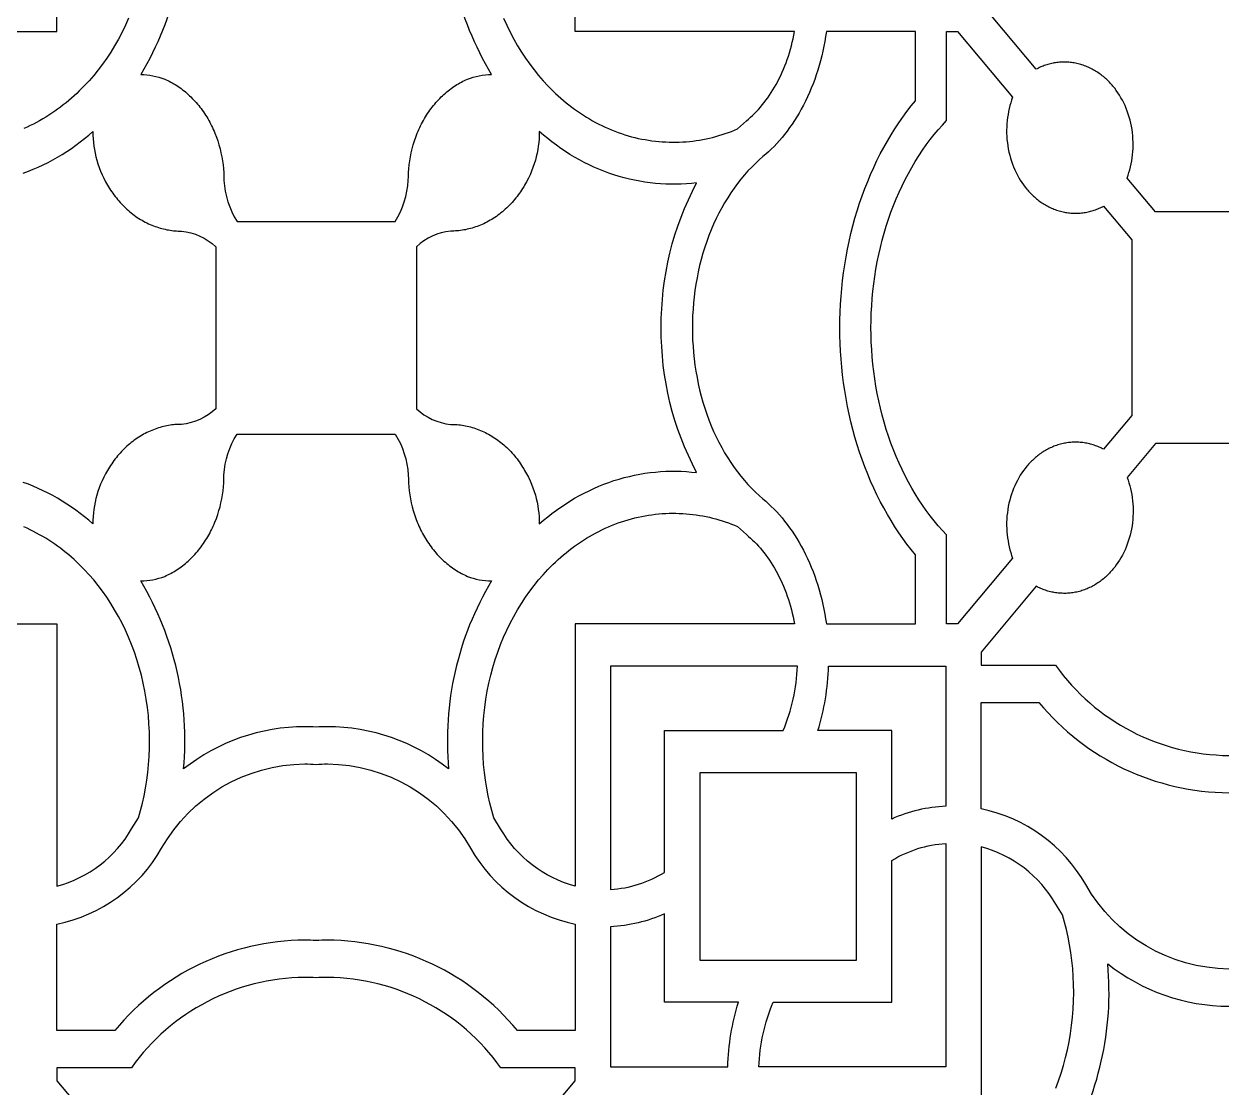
# Model space of a CAD drawing. Extents: x 59271 to 61367, y 41180 to 44085.
# Drawn here: x 60872.5 to 61073.9, y 42356.8 to 42534.6 of the extents above; entities that cross this region are included whole.
import ezdxf

# ---------------------------------------------------------------- set-up
doc = ezdxf.new("R2010")
doc.units = 0
doc.layers.get('0').update_dxf_attribs({"linetype": 'CONTINUOUS'})

msp = doc.modelspace()

# ---------------------------------------------------------------- linework, layer by layer
for points in [[(60841.3, 42533.4), (60877.97, 42533.4), (60877.97, 42577.22, -0.200602)], [(60952.66, 42535.63), (60953.2, 42534.44), (60953.77, 42533.27), (60954.36, 42532.13), (60954.99, 42531.03), (60955.65, 42529.96), (60956.33, 42528.93), (60957.03, 42527.94), (60957.75, 42526.98), (60958.5, 42526.06), (60959.27, 42525.17), (60960.07, 42524.3), (60960.9, 42523.46), (60961.33, 42523.05), (60961.77, 42522.65), (60962.21, 42522.26), (60962.66, 42521.87), (60963.12, 42521.49), (60963.58, 42521.12), (60964.05, 42520.76), (60964.53, 42520.4), (60965.02, 42520.06), (60965.51, 42519.73), (60966, 42519.4), (60966.51, 42519.09), (60967.02, 42518.78), (60967.53, 42518.49), (60968.05, 42518.2), (60968.58, 42517.93), (60969.11, 42517.67), (60969.64, 42517.42), (60970.18, 42517.18), (60970.72, 42516.95), (60971.27, 42516.73), (60971.82, 42516.53), (60972.37, 42516.33), (60972.93, 42516.15), (60973.49, 42515.98), (60974.05, 42515.82), (60974.62, 42515.68), (60975.18, 42515.54), (60975.75, 42515.42), (60976.32, 42515.32), (60976.89, 42515.22), (60977.47, 42515.14), (60978.04, 42515.07), (60978.61, 42515.01), (60979.19, 42514.96), (60979.76, 42514.93), (60980.33, 42514.9), (60980.9, 42514.9), (60981.47, 42514.9), (60982.04, 42514.91), (60982.61, 42514.94), (60983.17, 42514.98), (60983.74, 42515.03), (60984.3, 42515.09), (60984.86, 42515.17), (60985.41, 42515.25), (60985.97, 42515.35), (60986.51, 42515.46), (60987.06, 42515.58), (60987.6, 42515.71), (60988.14, 42515.85), (60988.67, 42516), (60989.2, 42516.16), (60989.73, 42516.33), (60990.25, 42516.52), (60990.76, 42516.71), (60991.27, 42516.91), (60991.78, 42517.12), (60993.3, 42518.47), (60993.63, 42518.76), (60993.97, 42519.06), (60994.3, 42519.37), (60994.63, 42519.7), (60994.95, 42520.03), (60995.27, 42520.38), (60995.59, 42520.75), (60995.91, 42521.12), (60996.22, 42521.51), (60996.52, 42521.91), (60996.82, 42522.33), (60997.12, 42522.75), (60997.41, 42523.19), (60997.69, 42523.64), (60997.97, 42524.1), (60998.24, 42524.57), (60998.5, 42525.06), (60998.75, 42525.55), (60999, 42526.06), (60999.23, 42526.58), (60999.46, 42527.1), (60999.68, 42527.64), (60999.89, 42528.18), (61000.09, 42528.73), (61000.28, 42529.3), (61000.46, 42529.86), (61000.63, 42530.44), (61000.79, 42531.02), (61000.93, 42531.61), (61001.07, 42532.2), (61001.2, 42532.8), (61001.31, 42533.4), (60964.64, 42533.4), (60964.64, 42577.22, 0.200602)], [(60899.14, 42557.66, -0.159593), (60891.98, 42526.22, -0.091636), (60895.99, 42525.44), (60896.25, 42525.33), (60896.5, 42525.21), (60896.75, 42525.08), (60897, 42524.95), (60897.26, 42524.81), (60897.51, 42524.67), (60897.76, 42524.52), (60898, 42524.36), (60898.25, 42524.2), (60898.5, 42524.03), (60898.74, 42523.85), (60898.98, 42523.67), (60899.22, 42523.48), (60899.46, 42523.29), (60899.69, 42523.09), (60899.93, 42522.89), (60900.16, 42522.67), (60900.38, 42522.46), (60900.61, 42522.23), (60900.83, 42522), (60901.05, 42521.77), (60901.26, 42521.53), (60901.47, 42521.28), (60901.68, 42521.03), (60901.88, 42520.77), (60902.08, 42520.51), (60902.28, 42520.25), (60902.47, 42519.97), (60902.65, 42519.7), (60902.83, 42519.42), (60903.01, 42519.13), (60903.18, 42518.84), (60903.35, 42518.55), (60903.51, 42518.25), (60903.67, 42517.95), (60903.83, 42517.65), (60903.97, 42517.34), (60904.12, 42517.03), (60904.25, 42516.72), (60904.38, 42516.4), (60904.63, 42515.76), (60904.86, 42515.11), (60905.06, 42514.46), (60905.24, 42513.8), (60905.4, 42513.13), (60905.53, 42512.47), (60905.65, 42511.8), (60905.74, 42511.13), (60905.81, 42510.47), (60905.86, 42509.81), (60905.88, 42509.15), (60905.89, 42508.5, 0.12671), (60908.08, 42501.66), (60934.53, 42501.66, 0.12671), (60936.72, 42508.5), (60936.73, 42509.15), (60936.76, 42509.81), (60936.81, 42510.47), (60936.88, 42511.13), (60936.97, 42511.8), (60937.08, 42512.47), (60937.22, 42513.13), (60937.38, 42513.8), (60937.56, 42514.46), (60937.76, 42515.11), (60937.98, 42515.76), (60938.23, 42516.4), (60938.36, 42516.72), (60938.5, 42517.03), (60938.64, 42517.34), (60938.79, 42517.65), (60938.94, 42517.95), (60939.1, 42518.25), (60939.26, 42518.55), (60939.43, 42518.84), (60939.6, 42519.13), (60939.78, 42519.42), (60939.96, 42519.7), (60940.15, 42519.97), (60940.34, 42520.25), (60940.53, 42520.51), (60940.73, 42520.77), (60940.94, 42521.03), (60941.14, 42521.28), (60941.35, 42521.53), (60941.57, 42521.77), (60941.79, 42522), (60942.01, 42522.23), (60942.23, 42522.46), (60942.46, 42522.67), (60942.69, 42522.89), (60942.92, 42523.09), (60943.16, 42523.29), (60943.39, 42523.48), (60943.63, 42523.67), (60943.87, 42523.85), (60944.12, 42524.03), (60944.36, 42524.2), (60944.61, 42524.36), (60944.86, 42524.52), (60945.11, 42524.67), (60945.36, 42524.81), (60945.61, 42524.95), (60945.86, 42525.08), (60946.11, 42525.21), (60946.37, 42525.33), (60946.62, 42525.44, -0.091636), (60950.64, 42526.22, -0.159593), (60943.47, 42557.66, -0.16816)], [(60872.35, 42509.74), (60873.19, 42510.05), (60874.02, 42510.38), (60874.85, 42510.74), (60875.67, 42511.12), (60876.48, 42511.53), (60877.28, 42511.95), (60878.08, 42512.4), (60878.86, 42512.86), (60879.63, 42513.35), (60880.38, 42513.86), (60881.13, 42514.38), (60881.86, 42514.93), (60882.58, 42515.49), (60883.29, 42516.07), (60883.98, 42516.67, 0.065359), (60884.63, 42511.87), (60884.83, 42511.26), (60885.04, 42510.66), (60885.28, 42510.06), (60885.54, 42509.46), (60885.81, 42508.87), (60886.11, 42508.29), (60886.27, 42508.01), (60886.43, 42507.72), (60886.6, 42507.44), (60886.77, 42507.16), (60886.95, 42506.89), (60887.13, 42506.62), (60887.32, 42506.35), (60887.51, 42506.09), (60887.71, 42505.83), (60887.91, 42505.57), (60888.11, 42505.32), (60888.32, 42505.07), (60888.54, 42504.83), (60888.76, 42504.59), (60888.98, 42504.36), (60889.21, 42504.13), (60889.44, 42503.91), (60889.67, 42503.69), (60889.91, 42503.48), (60890.15, 42503.27), (60890.4, 42503.07), (60890.65, 42502.88), (60890.9, 42502.69), (60891.15, 42502.5), (60891.41, 42502.33), (60891.67, 42502.16), (60891.93, 42501.99), (60892.2, 42501.84), (60892.46, 42501.69), (60892.73, 42501.54), (60893, 42501.4), (60893.28, 42501.27), (60893.55, 42501.15), (60893.82, 42501.03), (60894.1, 42500.92), (60894.38, 42500.82), (60894.65, 42500.72), (60894.93, 42500.63), (60895.21, 42500.54), (60895.49, 42500.46), (60895.77, 42500.39), (60896.05, 42500.33), (60896.33, 42500.27), (60896.61, 42500.22), (60896.88, 42500.17), (60897.16, 42500.14), (60897.44, 42500.1), (60897.71, 42500.08), (60897.99, 42500.06), (60898.26, 42500.04), (60898.54, 42500.04), (60898.81, 42500.03, -0.165069), (60904.53, 42497.42), (60904.53, 42470.34, -0.165069), (60898.81, 42467.72), (60898.54, 42467.72), (60898.26, 42467.71), (60897.99, 42467.7), (60897.71, 42467.68), (60897.44, 42467.65), (60897.16, 42467.62), (60896.88, 42467.58), (60896.61, 42467.53), (60896.33, 42467.48), (60896.05, 42467.42), (60895.77, 42467.36), (60895.49, 42467.29), (60895.21, 42467.21), (60894.93, 42467.13), (60894.65, 42467.04), (60894.38, 42466.94), (60894.1, 42466.83), (60893.82, 42466.72), (60893.55, 42466.61), (60893.28, 42466.48), (60893, 42466.35), (60892.73, 42466.21), (60892.46, 42466.07), (60892.2, 42465.92), (60891.93, 42465.76), (60891.67, 42465.6), (60891.41, 42465.43), (60891.15, 42465.25), (60890.9, 42465.07), (60890.65, 42464.88), (60890.4, 42464.68), (60890.15, 42464.48), (60889.91, 42464.28), (60889.67, 42464.07), (60889.44, 42463.85), (60889.21, 42463.63), (60888.98, 42463.4), (60888.76, 42463.16), (60888.54, 42462.93), (60888.32, 42462.68), (60888.11, 42462.44), (60887.91, 42462.18), (60887.71, 42461.93), (60887.51, 42461.67), (60887.32, 42461.4), (60887.13, 42461.14), (60886.95, 42460.86), (60886.77, 42460.59), (60886.6, 42460.31), (60886.43, 42460.03), (60886.27, 42459.75), (60886.11, 42459.46), (60885.81, 42458.88), (60885.54, 42458.29), (60885.28, 42457.7), (60885.04, 42457.1), (60884.83, 42456.49), (60884.63, 42455.89, 0.065359), (60883.98, 42451.09), (60883.29, 42451.68), (60882.58, 42452.26), (60881.86, 42452.83), (60881.13, 42453.37), (60880.38, 42453.9), (60879.63, 42454.4), (60878.86, 42454.89), (60878.08, 42455.36), (60877.28, 42455.8), (60876.48, 42456.23), (60875.67, 42456.63), (60874.85, 42457.01), (60874.02, 42457.37), (60873.19, 42457.71), (60872.35, 42458.02)], [(61073.94, 42464.5), (61061.65, 42464.5), (61056.92, 42458.85), (61057.09, 42458.4), (61057.23, 42457.94), (61057.37, 42457.46), (61057.49, 42456.98), (61057.6, 42456.48), (61057.69, 42455.98), (61057.77, 42455.47), (61057.84, 42454.96), (61057.88, 42454.44), (61057.91, 42453.91), (61057.93, 42453.38), (61057.92, 42452.85), (61057.9, 42452.32), (61057.86, 42451.79), (61057.81, 42451.26), (61057.74, 42450.73), (61057.65, 42450.21), (61057.54, 42449.69), (61057.42, 42449.17), (61057.28, 42448.67), (61057.12, 42448.17), (61056.95, 42447.68), (61056.77, 42447.2), (61056.57, 42446.74), (61056.35, 42446.28), (61056.13, 42445.84), (61055.89, 42445.41), (61055.64, 42445), (61055.38, 42444.6), (61055.11, 42444.22), (61054.84, 42443.85), (61054.55, 42443.49), (61054.41, 42443.32), (61054.26, 42443.15), (61054.1, 42442.99), (61053.95, 42442.82), (61053.79, 42442.66), (61053.63, 42442.5), (61053.46, 42442.34), (61053.29, 42442.19), (61053.12, 42442.04), (61052.95, 42441.89), (61052.77, 42441.75), (61052.59, 42441.61), (61052.4, 42441.47), (61052.22, 42441.34), (61052.03, 42441.21), (61051.84, 42441.09), (61051.64, 42440.97), (61051.45, 42440.85), (61051.25, 42440.74), (61051.05, 42440.63), (61050.84, 42440.52), (61050.64, 42440.42), (61050.43, 42440.33), (61050.22, 42440.24), (61050.01, 42440.15), (61049.8, 42440.07), (61049.58, 42439.99), (61049.37, 42439.92), (61049.15, 42439.86), (61048.93, 42439.8), (61048.72, 42439.74), (61048.5, 42439.69), (61048.28, 42439.64), (61048.05, 42439.6), (61047.83, 42439.57), (61047.61, 42439.54), (61047.39, 42439.51), (61047.17, 42439.49), (61046.94, 42439.47), (61046.72, 42439.46), (61046.5, 42439.46), (61046.28, 42439.46), (61046.05, 42439.47), (61045.83, 42439.48), (61045.61, 42439.49), (61045.39, 42439.51), (61045.18, 42439.54), (61044.96, 42439.57), (61044.74, 42439.6), (61044.53, 42439.64), (61044.31, 42439.69), (61044.1, 42439.74), (61043.89, 42439.79), (61043.68, 42439.85), (61043.47, 42439.91), (61043.27, 42439.98), (61043.07, 42440.05), (61042.86, 42440.13), (61042.66, 42440.2), (61042.47, 42440.29), (61042.27, 42440.37), (61042.08, 42440.47), (61041.89, 42440.56), (61041.7, 42440.66), (61032.49, 42429.65), (61032.49, 42427.45), (61044.95, 42427.45, 0.240747), (61073.94, 42412.36)], [(60841.3, 42434.35), (60877.97, 42434.35), (60877.97, 42390.53, 0.200602), (60890.46, 42400.11), (60891.6, 42401.92), (60891.94, 42403.14), (60892.25, 42404.37), (60892.53, 42405.63), (60892.78, 42406.91), (60892.99, 42408.21), (60893.16, 42409.53), (60893.29, 42410.86), (60893.39, 42412.21), (60893.44, 42413.56), (60893.46, 42414.92), (60893.43, 42416.29), (60893.36, 42417.66), (60893.26, 42419.03), (60893.11, 42420.39), (60892.91, 42421.75), (60892.68, 42423.11), (60892.41, 42424.45), (60892.09, 42425.78), (60891.74, 42427.09), (60891.35, 42428.38), (60890.92, 42429.65), (60890.45, 42430.9), (60889.95, 42432.12), (60889.41, 42433.32), (60888.85, 42434.48), (60888.25, 42435.62), (60887.62, 42436.72), (60886.97, 42437.79), (60886.29, 42438.82), (60885.59, 42439.82), (60884.86, 42440.78), (60884.12, 42441.7), (60883.35, 42442.59), (60882.55, 42443.45), (60881.71, 42444.29), (60881.28, 42444.7), (60880.85, 42445.1), (60880.4, 42445.5), (60879.95, 42445.89), (60879.5, 42446.26), (60879.03, 42446.64), (60878.56, 42447), (60878.08, 42447.35), (60877.6, 42447.69), (60877.11, 42448.03), (60876.61, 42448.35), (60876.11, 42448.67), (60875.6, 42448.97), (60875.08, 42449.27), (60874.56, 42449.55), (60874.04, 42449.82), (60873.51, 42450.09), (60872.97, 42450.34), (60872.44, 42450.58)], [(61073.94, 42376.66, -0.26745), (61050, 42390.78, 0.215544), (61032.49, 42403.44), (61032.49, 42421.23), (61042.18, 42421.23, 0.222359), (61073.94, 42406.14), (61073.94, 42406.14)], [(61044.98, 42356.71), (61045.44, 42357.96), (61045.87, 42359.23), (61046.26, 42360.53), (61046.62, 42361.84), (61046.93, 42363.17), (61047.21, 42364.51), (61047.44, 42365.86), (61047.63, 42367.22), (61047.78, 42368.59), (61047.89, 42369.96), (61047.96, 42371.32), (61047.98, 42372.69), (61047.97, 42374.05), (61047.91, 42375.41), (61047.82, 42376.75), (61047.68, 42378.08), (61047.51, 42379.4), (61047.3, 42380.7), (61047.06, 42381.98), (61046.78, 42383.24), (61046.47, 42384.48), (61046.12, 42385.69), (61044.99, 42387.51, 0.200602), (61032.49, 42397.08), (61032.49, 42353.26)], [(61046.5, 42346.08, 0.159593), (61053.67, 42377.52, 0.16816), (61073.94, 42370.44)], [(60955.44, 42346.96), (60964.64, 42357.96), (60964.64, 42360.16), (60952.19, 42360.16, 0.240747), (60923.2, 42375.25, 0.013206), (60921.31, 42375.19, 0.013206), (60919.41, 42375.25, 0.240747), (60890.43, 42360.16), (60877.97, 42360.16), (60877.97, 42357.96), (60887.18, 42346.96)]]:
    msp.add_lwpolyline(points, format="xyb")
for points in [[(61073.94, 42503.25), (61061.65, 42503.25), (61056.92, 42508.9), (61057.09, 42509.36), (61057.23, 42509.82), (61057.37, 42510.29), (61057.49, 42510.78), (61057.6, 42511.27), (61057.69, 42511.77), (61057.77, 42512.28), (61057.84, 42512.79), (61057.88, 42513.32), (61057.91, 42513.84), (61057.93, 42514.37), (61057.92, 42514.9), (61057.9, 42515.43), (61057.86, 42515.97), (61057.81, 42516.5), (61057.74, 42517.02), (61057.65, 42517.55), (61057.54, 42518.07), (61057.42, 42518.58), (61057.28, 42519.09), (61057.12, 42519.58), (61056.95, 42520.07), (61056.77, 42520.55), (61056.57, 42521.02), (61056.35, 42521.47), (61056.13, 42521.91), (61055.89, 42522.34), (61055.64, 42522.76), (61055.38, 42523.15), (61055.11, 42523.54), (61054.84, 42523.91), (61054.55, 42524.26), (61054.41, 42524.43), (61054.26, 42524.6), (61054.1, 42524.77), (61053.95, 42524.93), (61053.79, 42525.09), (61053.63, 42525.25), (61053.46, 42525.41), (61053.29, 42525.56), (61053.12, 42525.71), (61052.95, 42525.86), (61052.77, 42526), (61052.59, 42526.14), (61052.4, 42526.28), (61052.22, 42526.41), (61052.03, 42526.54), (61051.84, 42526.67), (61051.64, 42526.79), (61051.45, 42526.91), (61051.25, 42527.02), (61051.05, 42527.13), (61050.84, 42527.23), (61050.64, 42527.33), (61050.43, 42527.43), (61050.22, 42527.52), (61050.01, 42527.6), (61049.8, 42527.68), (61049.58, 42527.76), (61049.37, 42527.83), (61049.15, 42527.9), (61048.93, 42527.96), (61048.72, 42528.01), (61048.5, 42528.07), (61048.28, 42528.11), (61048.05, 42528.15), (61047.83, 42528.19), (61047.61, 42528.22), (61047.39, 42528.24), (61047.17, 42528.26), (61046.94, 42528.28), (61046.72, 42528.29), (61046.5, 42528.29), (61046.28, 42528.29), (61046.05, 42528.29), (61045.83, 42528.28), (61045.61, 42528.26), (61045.39, 42528.24), (61045.18, 42528.22), (61044.96, 42528.19), (61044.74, 42528.15), (61044.53, 42528.11), (61044.31, 42528.07), (61044.1, 42528.02), (61043.89, 42527.96), (61043.68, 42527.9), (61043.47, 42527.84), (61043.27, 42527.78), (61043.07, 42527.7), (61042.86, 42527.63), (61042.66, 42527.55), (61042.47, 42527.47), (61042.27, 42527.38), (61042.08, 42527.29), (61041.89, 42527.19), (61041.7, 42527.1), (61032.49, 42538.1)], [(60889.95, 42535.63), (60889.41, 42534.44), (60888.85, 42533.27), (60888.25, 42532.13), (60887.62, 42531.03), (60886.97, 42529.96), (60886.29, 42528.93), (60885.59, 42527.94), (60884.86, 42526.98), (60884.12, 42526.06), (60883.35, 42525.17), (60882.55, 42524.3), (60881.71, 42523.46), (60881.28, 42523.05), (60880.85, 42522.65), (60880.4, 42522.26), (60879.95, 42521.87), (60879.5, 42521.49), (60879.03, 42521.12), (60878.56, 42520.76), (60878.08, 42520.4), (60877.6, 42520.06), (60877.11, 42519.73), (60876.61, 42519.4), (60876.11, 42519.09), (60875.6, 42518.78), (60875.08, 42518.49), (60874.56, 42518.2), (60874.04, 42517.93), (60873.51, 42517.67), (60872.97, 42517.42), (60872.44, 42517.18)]]:
    msp.add_lwpolyline(points)
for points in [[(60984.22, 42483.88), (60984.24, 42482.85), (60984.27, 42481.82), (60984.33, 42480.78), (60984.41, 42479.73), (60984.52, 42478.69), (60984.66, 42477.64), (60984.81, 42476.59), (60985, 42475.55), (60985.21, 42474.51), (60985.44, 42473.48), (60985.7, 42472.45), (60985.99, 42471.44), (60986.3, 42470.43), (60986.63, 42469.44), (60986.99, 42468.46), (60987.38, 42467.5), (60987.78, 42466.55), (60988.21, 42465.63), (60988.66, 42464.72), (60989.13, 42463.83), (60989.62, 42462.97), (60990.13, 42462.13), (60990.65, 42461.32), (60991.2, 42460.53), (60991.76, 42459.77), (60992.33, 42459.04), (60992.92, 42458.34), (60993.52, 42457.66), (60994.14, 42457.02), (60994.76, 42456.41), (60995.39, 42455.82), (60996.03, 42455.27), (60996.5, 42454.87), (60996.96, 42454.45), (60997.42, 42454.01), (60997.88, 42453.55), (60998.33, 42453.08), (60998.78, 42452.59), (60999.22, 42452.07), (60999.65, 42451.54), (61000.07, 42450.99), (61000.49, 42450.43), (61000.9, 42449.84), (61001.3, 42449.24), (61001.69, 42448.62), (61002.07, 42447.98), (61002.44, 42447.33), (61002.8, 42446.66), (61003.14, 42445.98), (61003.48, 42445.28), (61003.8, 42444.57), (61004.11, 42443.84), (61004.4, 42443.1), (61004.68, 42442.35), (61004.95, 42441.59), (61005.2, 42440.82), (61005.43, 42440.03), (61005.65, 42439.24), (61005.86, 42438.44), (61006.05, 42437.63), (61006.22, 42436.82), (61006.37, 42436), (61006.51, 42435.18), (61006.63, 42434.35), (61021.51, 42434.35), (61021.51, 42445.93), (61020.8, 42446.81), (61020.1, 42447.71), (61019.41, 42448.65), (61018.74, 42449.61), (61018.09, 42450.6), (61017.45, 42451.62), (61016.83, 42452.67), (61016.23, 42453.74), (61015.65, 42454.83), (61015.09, 42455.95), (61014.55, 42457.08), (61014.03, 42458.24), (61013.54, 42459.42), (61013.06, 42460.62), (61012.61, 42461.84), (61012.19, 42463.07), (61011.79, 42464.32), (61011.41, 42465.58), (61011.06, 42466.86), (61010.74, 42468.14), (61010.44, 42469.43), (61010.17, 42470.73), (61009.92, 42472.04), (61009.7, 42473.36), (61009.51, 42474.67), (61009.34, 42475.99), (61009.2, 42477.31), (61009.09, 42478.63), (61009, 42479.95), (61008.94, 42481.26), (61008.9, 42482.57), (61008.89, 42483.88), (61008.9, 42485.18), (61008.94, 42486.49), (61009, 42487.8), (61009.09, 42489.12), (61009.2, 42490.44), (61009.34, 42491.76), (61009.51, 42493.08), (61009.7, 42494.4), (61009.92, 42495.71), (61010.17, 42497.02), (61010.44, 42498.32), (61010.74, 42499.61), (61011.06, 42500.9), (61011.41, 42502.17), (61011.79, 42503.43), (61012.19, 42504.68), (61012.61, 42505.91), (61013.06, 42507.13), (61013.54, 42508.33), (61014.03, 42509.51), (61014.55, 42510.67), (61015.09, 42511.81), (61015.65, 42512.93), (61016.23, 42514.02), (61016.83, 42515.09), (61017.45, 42516.13), (61018.09, 42517.15), (61018.74, 42518.14), (61019.41, 42519.1), (61020.1, 42520.04), (61020.8, 42520.95), (61021.51, 42521.82), (61021.51, 42533.4), (61006.63, 42533.4), (61006.51, 42532.58), (61006.37, 42531.75), (61006.22, 42530.93), (61006.05, 42530.12), (61005.86, 42529.31), (61005.65, 42528.51), (61005.43, 42527.72), (61005.2, 42526.94), (61004.95, 42526.17), (61004.68, 42525.4), (61004.4, 42524.65), (61004.11, 42523.91), (61003.8, 42523.19), (61003.48, 42522.47), (61003.14, 42521.78), (61002.8, 42521.09), (61002.44, 42520.42), (61002.07, 42519.77), (61001.69, 42519.13), (61001.3, 42518.52), (61000.9, 42517.91), (61000.49, 42517.33), (61000.07, 42516.76), (60999.65, 42516.21), (60999.22, 42515.68), (60998.78, 42515.17), (60998.33, 42514.67), (60997.88, 42514.2), (60997.42, 42513.74), (60996.96, 42513.31), (60996.5, 42512.89), (60996.03, 42512.49), (60995.39, 42511.93), (60994.76, 42511.35), (60994.14, 42510.73), (60993.52, 42510.09), (60992.92, 42509.42), (60992.33, 42508.71), (60991.76, 42507.98), (60991.2, 42507.22), (60990.65, 42506.43), (60990.13, 42505.62), (60989.62, 42504.78), (60989.13, 42503.92), (60988.66, 42503.04), (60988.21, 42502.13), (60987.78, 42501.2), (60987.38, 42500.26), (60986.99, 42499.29), (60986.63, 42498.31), (60986.3, 42497.32), (60985.99, 42496.32), (60985.7, 42495.3), (60985.44, 42494.27), (60985.21, 42493.24), (60985, 42492.2), (60984.81, 42491.16), (60984.66, 42490.11), (60984.52, 42489.07), (60984.41, 42488.02), (60984.33, 42486.98), (60984.27, 42485.94), (60984.24, 42484.9)], [(61057.72, 42483.88), (61057.72, 42469.2), (61052.99, 42463.55), (61052.81, 42463.64), (61052.62, 42463.74), (61052.42, 42463.83), (61052.23, 42463.92), (61052.03, 42464), (61051.83, 42464.08), (61051.63, 42464.15), (61051.43, 42464.22), (61051.22, 42464.29), (61051.02, 42464.35), (61050.81, 42464.41), (61050.6, 42464.47), (61050.38, 42464.52), (61050.17, 42464.56), (61049.96, 42464.6), (61049.74, 42464.64), (61049.52, 42464.67), (61049.3, 42464.69), (61049.08, 42464.71), (61048.86, 42464.73), (61048.64, 42464.74), (61048.42, 42464.74), (61048.2, 42464.74), (61047.98, 42464.74), (61047.75, 42464.73), (61047.53, 42464.71), (61047.31, 42464.69), (61047.09, 42464.67), (61046.86, 42464.64), (61046.64, 42464.6), (61046.42, 42464.56), (61046.2, 42464.52), (61045.98, 42464.46), (61045.76, 42464.41), (61045.54, 42464.35), (61045.33, 42464.28), (61045.11, 42464.21), (61044.9, 42464.13), (61044.69, 42464.05), (61044.48, 42463.97), (61044.27, 42463.88), (61044.06, 42463.78), (61043.85, 42463.68), (61043.65, 42463.58), (61043.45, 42463.47), (61043.25, 42463.36), (61043.05, 42463.24), (61042.86, 42463.12), (61042.67, 42462.99), (61042.48, 42462.86), (61042.29, 42462.73), (61042.11, 42462.59), (61041.93, 42462.45), (61041.75, 42462.31), (61041.58, 42462.16), (61041.41, 42462.01), (61041.24, 42461.86), (61041.07, 42461.7), (61040.91, 42461.54), (61040.75, 42461.38), (61040.59, 42461.22), (61040.44, 42461.05), (61040.29, 42460.88), (61040.15, 42460.71), (61039.86, 42460.36), (61039.58, 42459.99), (61039.31, 42459.6), (61039.06, 42459.2), (61038.81, 42458.79), (61038.57, 42458.36), (61038.34, 42457.92), (61038.13, 42457.47), (61037.93, 42457), (61037.75, 42456.52), (61037.58, 42456.03), (61037.42, 42455.54), (61037.28, 42455.03), (61037.16, 42454.52), (61037.05, 42454), (61036.96, 42453.47), (61036.89, 42452.95), (61036.83, 42452.41), (61036.8, 42451.88), (61036.77, 42451.35), (61036.77, 42450.82), (61036.78, 42450.29), (61036.81, 42449.77), (61036.86, 42449.24), (61036.92, 42448.73), (61037, 42448.22), (61037.1, 42447.72), (61037.2, 42447.23), (61037.33, 42446.74), (61037.46, 42446.27), (61037.61, 42445.81), (61037.77, 42445.35), (61028.56, 42434.35), (61026.72, 42434.35), (61026.72, 42449.24), (61026.02, 42449.99), (61025.33, 42450.77), (61024.65, 42451.58), (61023.98, 42452.42), (61023.33, 42453.3), (61022.7, 42454.2), (61022.08, 42455.12), (61021.48, 42456.08), (61020.9, 42457.06), (61020.34, 42458.07), (61019.8, 42459.1), (61019.28, 42460.15), (61018.78, 42461.23), (61018.3, 42462.32), (61017.85, 42463.44), (61017.42, 42464.57), (61017.02, 42465.72), (61016.64, 42466.88), (61016.29, 42468.06), (61015.96, 42469.25), (61015.66, 42470.45), (61015.38, 42471.66), (61015.14, 42472.87), (61014.91, 42474.09), (61014.72, 42475.32), (61014.55, 42476.55), (61014.41, 42477.77), (61014.29, 42479), (61014.21, 42480.23), (61014.14, 42481.45), (61014.11, 42482.67), (61014.09, 42483.88), (61014.11, 42485.09), (61014.14, 42486.3), (61014.21, 42487.53), (61014.29, 42488.75), (61014.41, 42489.98), (61014.55, 42491.21), (61014.72, 42492.43), (61014.91, 42493.66), (61015.14, 42494.88), (61015.38, 42496.1), (61015.66, 42497.3), (61015.96, 42498.5), (61016.29, 42499.69), (61016.64, 42500.87), (61017.02, 42502.04), (61017.42, 42503.18), (61017.85, 42504.32), (61018.3, 42505.43), (61018.78, 42506.53), (61019.28, 42507.6), (61019.8, 42508.66), (61020.34, 42509.69), (61020.9, 42510.69), (61021.48, 42511.68), (61022.08, 42512.63), (61022.7, 42513.56), (61023.33, 42514.46), (61023.98, 42515.33), (61024.65, 42516.17), (61025.33, 42516.98), (61026.02, 42517.77), (61026.72, 42518.52), (61026.72, 42533.4), (61028.56, 42533.4), (61037.77, 42522.4), (61037.61, 42521.95), (61037.46, 42521.49), (61037.33, 42521.01), (61037.2, 42520.53), (61037.1, 42520.04), (61037, 42519.53), (61036.92, 42519.03), (61036.86, 42518.51), (61036.81, 42517.99), (61036.78, 42517.46), (61036.77, 42516.93), (61036.77, 42516.4), (61036.8, 42515.87), (61036.83, 42515.34), (61036.89, 42514.81), (61036.96, 42514.28), (61037.05, 42513.76), (61037.16, 42513.24), (61037.28, 42512.72), (61037.42, 42512.22), (61037.58, 42511.72), (61037.75, 42511.23), (61037.93, 42510.75), (61038.13, 42510.29), (61038.34, 42509.83), (61038.57, 42509.39), (61038.81, 42508.96), (61039.06, 42508.55), (61039.31, 42508.15), (61039.58, 42507.77), (61039.86, 42507.4), (61040.15, 42507.04), (61040.29, 42506.87), (61040.44, 42506.7), (61040.59, 42506.54), (61040.75, 42506.37), (61040.91, 42506.21), (61041.07, 42506.05), (61041.24, 42505.89), (61041.41, 42505.74), (61041.58, 42505.59), (61041.75, 42505.44), (61041.93, 42505.3), (61042.11, 42505.16), (61042.29, 42505.02), (61042.48, 42504.89), (61042.67, 42504.76), (61042.86, 42504.64), (61043.05, 42504.52), (61043.25, 42504.4), (61043.45, 42504.29), (61043.65, 42504.18), (61043.85, 42504.07), (61044.06, 42503.97), (61044.27, 42503.88), (61044.48, 42503.79), (61044.69, 42503.7), (61044.9, 42503.62), (61045.11, 42503.54), (61045.33, 42503.47), (61045.54, 42503.41), (61045.76, 42503.35), (61045.98, 42503.29), (61046.2, 42503.24), (61046.42, 42503.19), (61046.64, 42503.15), (61046.86, 42503.12), (61047.09, 42503.09), (61047.31, 42503.06), (61047.53, 42503.04), (61047.75, 42503.02), (61047.98, 42503.01), (61048.2, 42503.01), (61048.42, 42503.01), (61048.64, 42503.02), (61048.86, 42503.03), (61049.08, 42503.04), (61049.3, 42503.06), (61049.52, 42503.09), (61049.74, 42503.12), (61049.96, 42503.15), (61050.17, 42503.19), (61050.38, 42503.24), (61050.6, 42503.29), (61050.81, 42503.34), (61051.02, 42503.4), (61051.22, 42503.46), (61051.43, 42503.53), (61051.63, 42503.6), (61051.83, 42503.68), (61052.03, 42503.75), (61052.23, 42503.84), (61052.42, 42503.92), (61052.62, 42504.02), (61052.81, 42504.11), (61052.99, 42504.21), (61057.72, 42498.56)], [(60985.46, 42378.14), (61011.68, 42378.14), (61011.68, 42409.47), (60985.46, 42409.47)]]:
    msp.add_lwpolyline(points, close=True)
for points in [[(60984.94, 42508.1), (60984.09, 42508), (60983.23, 42507.93), (60982.37, 42507.89), (60981.51, 42507.86), (60980.64, 42507.86), (60979.78, 42507.88), (60978.91, 42507.93), (60978.03, 42508), (60977.16, 42508.1), (60976.29, 42508.22), (60975.42, 42508.36), (60974.55, 42508.53), (60973.69, 42508.72), (60972.83, 42508.94), (60971.97, 42509.18), (60971.11, 42509.45), (60970.27, 42509.74), (60969.42, 42510.05), (60968.59, 42510.38), (60967.76, 42510.74), (60966.94, 42511.12), (60966.13, 42511.53), (60965.33, 42511.95), (60964.54, 42512.4), (60963.76, 42512.86), (60962.99, 42513.35), (60962.23, 42513.86), (60961.48, 42514.38), (60960.75, 42514.93), (60960.03, 42515.49), (60959.32, 42516.07), (60958.63, 42516.67, -0.065359), (60957.98, 42511.87), (60957.79, 42511.26), (60957.57, 42510.66), (60957.33, 42510.06), (60957.08, 42509.46), (60956.8, 42508.87), (60956.5, 42508.29), (60956.34, 42508.01), (60956.18, 42507.72), (60956.02, 42507.44), (60955.84, 42507.16), (60955.67, 42506.89), (60955.48, 42506.62), (60955.3, 42506.35), (60955.1, 42506.09), (60954.91, 42505.83), (60954.71, 42505.57), (60954.5, 42505.32), (60954.29, 42505.07), (60954.08, 42504.83), (60953.86, 42504.59), (60953.63, 42504.36), (60953.41, 42504.13), (60953.18, 42503.91), (60952.94, 42503.69), (60952.7, 42503.48), (60952.46, 42503.27), (60952.22, 42503.07), (60951.97, 42502.88), (60951.72, 42502.69), (60951.46, 42502.5), (60951.2, 42502.33), (60950.94, 42502.16), (60950.68, 42501.99), (60950.42, 42501.84), (60950.15, 42501.69), (60949.88, 42501.54), (60949.61, 42501.4), (60949.34, 42501.27), (60949.07, 42501.15), (60948.79, 42501.03), (60948.51, 42500.92), (60948.24, 42500.82), (60947.96, 42500.72), (60947.68, 42500.63), (60947.4, 42500.54), (60947.12, 42500.46), (60946.84, 42500.39), (60946.57, 42500.33), (60946.29, 42500.27), (60946.01, 42500.22), (60945.73, 42500.17), (60945.45, 42500.14), (60945.18, 42500.1), (60944.9, 42500.08), (60944.63, 42500.06), (60944.35, 42500.04), (60944.08, 42500.04), (60943.81, 42500.03, 0.165069), (60938.08, 42497.42), (60938.08, 42470.34, 0.165069), (60943.81, 42467.72), (60944.08, 42467.72), (60944.35, 42467.71), (60944.63, 42467.7), (60944.9, 42467.68), (60945.18, 42467.65), (60945.45, 42467.62), (60945.73, 42467.58), (60946.01, 42467.53), (60946.29, 42467.48), (60946.57, 42467.42), (60946.84, 42467.36), (60947.12, 42467.29), (60947.4, 42467.21), (60947.68, 42467.13), (60947.96, 42467.04), (60948.24, 42466.94), (60948.51, 42466.83), (60948.79, 42466.72), (60949.07, 42466.61), (60949.34, 42466.48), (60949.61, 42466.35), (60949.88, 42466.21), (60950.15, 42466.07), (60950.42, 42465.92), (60950.68, 42465.76), (60950.94, 42465.6), (60951.2, 42465.43), (60951.46, 42465.25), (60951.72, 42465.07), (60951.97, 42464.88), (60952.22, 42464.68), (60952.46, 42464.48), (60952.7, 42464.28), (60952.94, 42464.07), (60953.18, 42463.85), (60953.41, 42463.63), (60953.63, 42463.4), (60953.86, 42463.16), (60954.08, 42462.93), (60954.29, 42462.68), (60954.5, 42462.44), (60954.71, 42462.18), (60954.91, 42461.93), (60955.1, 42461.67), (60955.3, 42461.4), (60955.48, 42461.14), (60955.67, 42460.86), (60955.84, 42460.59), (60956.02, 42460.31), (60956.18, 42460.03), (60956.34, 42459.75), (60956.5, 42459.46), (60956.8, 42458.88), (60957.08, 42458.29), (60957.33, 42457.7), (60957.57, 42457.1), (60957.79, 42456.49), (60957.98, 42455.89, -0.065359), (60958.63, 42451.09), (60959.32, 42451.68), (60960.03, 42452.26), (60960.75, 42452.83), (60961.48, 42453.37), (60962.23, 42453.9), (60962.99, 42454.4), (60963.76, 42454.89), (60964.54, 42455.36), (60965.33, 42455.8), (60966.13, 42456.23), (60966.94, 42456.63), (60967.76, 42457.01), (60968.59, 42457.37), (60969.42, 42457.71), (60970.27, 42458.02), (60971.11, 42458.31), (60971.97, 42458.57), (60972.83, 42458.81), (60973.69, 42459.03), (60974.55, 42459.22), (60975.42, 42459.39), (60976.29, 42459.54), (60977.16, 42459.66), (60978.03, 42459.75), (60978.91, 42459.82), (60979.78, 42459.87), (60980.64, 42459.89), (60981.51, 42459.89), (60982.37, 42459.87), (60983.23, 42459.82), (60984.09, 42459.75), (60984.94, 42459.66, -0.124595), (60979.02, 42483.88, -0.124595)], [(60919.41, 42417.17, 0.16816), (60899.14, 42410.1, 0.159593), (60891.98, 42441.54, 0.091636), (60895.99, 42442.31), (60896.25, 42442.43), (60896.5, 42442.55), (60896.75, 42442.67), (60897, 42442.8), (60897.26, 42442.94), (60897.51, 42443.09), (60897.76, 42443.24), (60898, 42443.39), (60898.25, 42443.56), (60898.5, 42443.72), (60898.74, 42443.9), (60898.98, 42444.08), (60899.22, 42444.27), (60899.46, 42444.46), (60899.69, 42444.66), (60899.93, 42444.87), (60900.16, 42445.08), (60900.38, 42445.3), (60900.61, 42445.52), (60900.83, 42445.75), (60901.05, 42445.99), (60901.26, 42446.23), (60901.47, 42446.47), (60901.68, 42446.72), (60901.88, 42446.98), (60902.08, 42447.24), (60902.28, 42447.51), (60902.47, 42447.78), (60902.65, 42448.06), (60902.83, 42448.34), (60903.01, 42448.62), (60903.18, 42448.91), (60903.35, 42449.2), (60903.51, 42449.5), (60903.67, 42449.8), (60903.83, 42450.11), (60903.97, 42450.41), (60904.12, 42450.72), (60904.25, 42451.04), (60904.38, 42451.35), (60904.63, 42451.99), (60904.86, 42452.64), (60905.06, 42453.3), (60905.24, 42453.96), (60905.4, 42454.62), (60905.53, 42455.29), (60905.65, 42455.96), (60905.74, 42456.62), (60905.81, 42457.29), (60905.86, 42457.95), (60905.88, 42458.6), (60905.89, 42459.25, -0.12671), (60908.08, 42466.1), (60934.53, 42466.1, -0.12671), (60936.72, 42459.25), (60936.73, 42458.6), (60936.76, 42457.95), (60936.81, 42457.29), (60936.88, 42456.62), (60936.97, 42455.96), (60937.08, 42455.29), (60937.22, 42454.62), (60937.38, 42453.96), (60937.56, 42453.3), (60937.76, 42452.64), (60937.98, 42451.99), (60938.23, 42451.35), (60938.36, 42451.04), (60938.5, 42450.72), (60938.64, 42450.41), (60938.79, 42450.11), (60938.94, 42449.8), (60939.1, 42449.5), (60939.26, 42449.2), (60939.43, 42448.91), (60939.6, 42448.62), (60939.78, 42448.34), (60939.96, 42448.06), (60940.15, 42447.78), (60940.34, 42447.51), (60940.53, 42447.24), (60940.73, 42446.98), (60940.94, 42446.72), (60941.14, 42446.47), (60941.35, 42446.23), (60941.57, 42445.99), (60941.79, 42445.75), (60942.01, 42445.52), (60942.23, 42445.3), (60942.46, 42445.08), (60942.69, 42444.87), (60942.92, 42444.66), (60943.16, 42444.46), (60943.39, 42444.27), (60943.63, 42444.08), (60943.87, 42443.9), (60944.12, 42443.72), (60944.36, 42443.56), (60944.61, 42443.39), (60944.86, 42443.24), (60945.11, 42443.09), (60945.36, 42442.94), (60945.61, 42442.8), (60945.86, 42442.67), (60946.11, 42442.55), (60946.37, 42442.43), (60946.62, 42442.31, 0.091636), (60950.64, 42441.54, 0.159593), (60943.47, 42410.1, 0.16816), (60923.2, 42417.17, 0.014447), (60921.31, 42417.11, 0.014447)], [(60964.64, 42390.53, -0.200602), (60952.15, 42400.11), (60951.02, 42401.92), (60950.67, 42403.14), (60950.36, 42404.37), (60950.08, 42405.63), (60949.84, 42406.91), (60949.63, 42408.21), (60949.46, 42409.53), (60949.32, 42410.86), (60949.23, 42412.21), (60949.17, 42413.56), (60949.16, 42414.92), (60949.18, 42416.29), (60949.25, 42417.66), (60949.36, 42419.03), (60949.51, 42420.39), (60949.7, 42421.75), (60949.93, 42423.11), (60950.21, 42424.45), (60950.52, 42425.78), (60950.87, 42427.09), (60951.27, 42428.38), (60951.7, 42429.65), (60952.16, 42430.9), (60952.66, 42432.12), (60953.2, 42433.32), (60953.77, 42434.48), (60954.36, 42435.62), (60954.99, 42436.72), (60955.65, 42437.79), (60956.33, 42438.82), (60957.03, 42439.82), (60957.75, 42440.78), (60958.5, 42441.7), (60959.27, 42442.59), (60960.07, 42443.45), (60960.9, 42444.29), (60961.33, 42444.7), (60961.77, 42445.1), (60962.21, 42445.5), (60962.66, 42445.89), (60963.12, 42446.26), (60963.58, 42446.64), (60964.05, 42447), (60964.53, 42447.35), (60965.02, 42447.69), (60965.51, 42448.03), (60966, 42448.35), (60966.51, 42448.67), (60967.02, 42448.97), (60967.53, 42449.27), (60968.05, 42449.55), (60968.58, 42449.82), (60969.11, 42450.09), (60969.64, 42450.34), (60970.18, 42450.58), (60970.72, 42450.81), (60971.27, 42451.02), (60971.82, 42451.23), (60972.37, 42451.42), (60972.93, 42451.6), (60973.49, 42451.77), (60974.05, 42451.93), (60974.62, 42452.08), (60975.18, 42452.21), (60975.75, 42452.33), (60976.32, 42452.44), (60976.89, 42452.53), (60977.47, 42452.62), (60978.04, 42452.69), (60978.61, 42452.75), (60979.19, 42452.79), (60979.76, 42452.83), (60980.33, 42452.85), (60980.9, 42452.86), (60981.47, 42452.86), (60982.04, 42452.84), (60982.61, 42452.81), (60983.17, 42452.77), (60983.74, 42452.72), (60984.3, 42452.66), (60984.86, 42452.59), (60985.41, 42452.5), (60985.97, 42452.4), (60986.51, 42452.29), (60987.06, 42452.18), (60987.6, 42452.05), (60988.14, 42451.9), (60988.67, 42451.75), (60989.2, 42451.59), (60989.73, 42451.42), (60990.25, 42451.24), (60990.76, 42451.05), (60991.27, 42450.85), (60991.78, 42450.64), (60993.3, 42449.28), (60993.63, 42448.99), (60993.97, 42448.69), (60994.3, 42448.38), (60994.63, 42448.06), (60994.95, 42447.72), (60995.27, 42447.37), (60995.59, 42447.01), (60995.91, 42446.63), (60996.22, 42446.24), (60996.52, 42445.84), (60996.82, 42445.43), (60997.12, 42445), (60997.41, 42444.56), (60997.69, 42444.11), (60997.97, 42443.65), (60998.24, 42443.18), (60998.5, 42442.69), (60998.75, 42442.2), (60999, 42441.69), (60999.23, 42441.18), (60999.46, 42440.65), (60999.68, 42440.12), (60999.89, 42439.57), (61000.09, 42439.02), (61000.28, 42438.46), (61000.46, 42437.89), (61000.63, 42437.31), (61000.79, 42436.73), (61000.93, 42436.14), (61001.07, 42435.55), (61001.2, 42434.95), (61001.31, 42434.35), (60964.64, 42434.35)], [(60999.4, 42416.51, 0.090687), (61001.79, 42427.31), (60970.53, 42427.31), (60970.53, 42389.96, 0.123377), (60979.57, 42392.81), (60979.57, 42416.51)], [(61026.61, 42403.88, 0.093744), (61017.56, 42401.74), (61017.56, 42416.51), (61005.21, 42416.51, 0.067508), (61007, 42427.31), (61026.61, 42427.31)], [(60921.31, 42410.87, -0.017043), (60923.2, 42410.95, -0.26745), (60947.14, 42396.84, 0.215544), (60964.64, 42384.17), (60964.64, 42366.39), (60954.96, 42366.39, 0.222359), (60923.2, 42381.48, 0.011427), (60921.31, 42381.42, 0.011427), (60919.41, 42381.48, 0.222359), (60887.66, 42366.39), (60877.97, 42366.39), (60877.97, 42384.17, 0.215544), (60895.47, 42396.84, -0.26745), (60919.41, 42410.95, -0.017043)], [(61017.56, 42394.8, -0.123377), (61026.61, 42397.65), (61026.61, 42360.3), (60995.35, 42360.3, -0.090687), (60997.74, 42371.11), (61017.56, 42371.11)], [(60979.57, 42385.88, -0.093744), (60970.53, 42383.73), (60970.53, 42360.3), (60990.14, 42360.3, -0.067508), (60991.93, 42371.11), (60979.57, 42371.11)]]:
    msp.add_lwpolyline(points, format="xyb", close=True)

doc.saveas('drawing.dxf')
